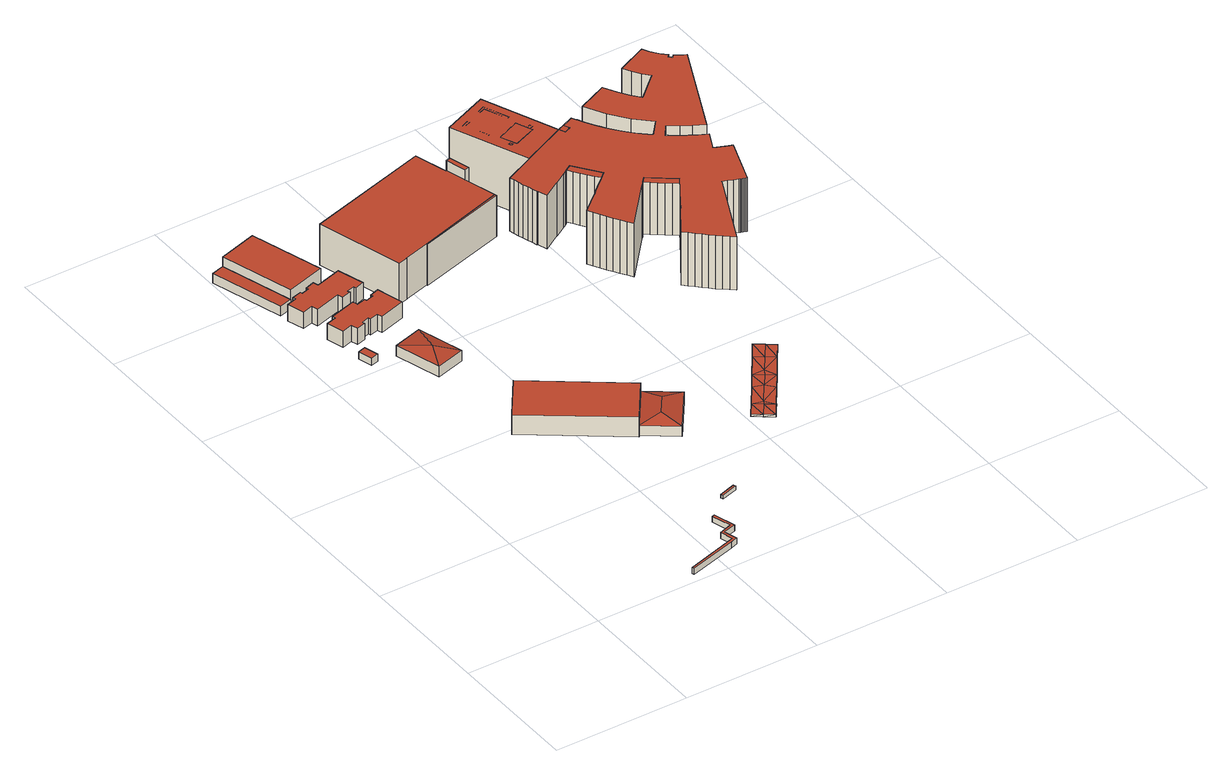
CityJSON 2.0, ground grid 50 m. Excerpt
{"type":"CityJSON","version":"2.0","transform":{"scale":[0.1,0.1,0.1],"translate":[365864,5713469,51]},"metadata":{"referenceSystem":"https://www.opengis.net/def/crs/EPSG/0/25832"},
"CityObjects":{
"building1":{"type":"Building","attributes":{"Geometrietyp2DReferenz":"3000","Gemeindeschluessel":"05513000","function":"51009_1700","roofType":"9999","measuredHeight":2.25},"geometry":[{"type":"Solid","lod":"2","boundaries":[[[[0,1,2,3,4,5,6,7,8,9,10]],[[8,11,12,9]],[[7,13,11,8]],[[6,14,13,7]],[[5,15,14,6]],[[4,16,15,5]],[[3,17,16,4]],[[2,18,17,3]],[[1,19,18,2]],[[0,20,19,1]],[[10,21,20,0]],[[9,12,21,10]],[[11,13,14,15,16,17,18,19,20,21,12]]]],"semantics":{"surfaces":[{"type":"RoofSurface"},{"type":"WallSurface"},{"type":"GroundSurface"}],"values":[[0,1,1,1,1,1,1,1,1,1,1,1,2]]}}]},
"building2":{"type":"Building","attributes":{"Geometrietyp2DReferenz":"3000","Gemeindeschluessel":"05513000","function":"31001_2523","roofType":"1000","measuredHeight":2.76},"address":[{"country":"Germany","locality":"Gelsenkirchen","thoroughfareNumber":"11","thoroughfareName":"Ernst-Kuzorra-Weg"}],"geometry":[{"type":"Solid","lod":"2","boundaries":[[[[22,23,24,25]],[[26,27,23,22]],[[28,29,27,26]],[[30,31,29,28]],[[25,24,31,30]],[[28,26,22,25,30]],[[23,27,29,31,24]]]],"semantics":{"surfaces":[{"type":"WallSurface"},{"type":"RoofSurface"},{"type":"GroundSurface"}],"values":[[0,0,0,0,0,1,2]]}}]},
"building3":{"type":"Building","attributes":{"Geometrietyp2DReferenz":"3000","Gemeindeschluessel":"05513000","function":"31001_3211","roofType":"1000","measuredHeight":3.83},"address":[{"country":"Germany","locality":"Gelsenkirchen","thoroughfareNumber":"11","thoroughfareName":"Ernst-Kuzorra-Weg"}],"geometry":[{"type":"Solid","lod":"2","boundaries":[[[[32,33,34,35]],[[36,37,33,32]],[[38,39,37,36]],[[35,34,39,38]],[[36,32,35,38]],[[33,37,39,34]]]],"semantics":{"surfaces":[{"type":"WallSurface"},{"type":"RoofSurface"},{"type":"GroundSurface"}],"values":[[0,0,0,0,1,2]]}}]},
"building4":{"type":"Building","attributes":{"Geometrietyp2DReferenz":"3000","Gemeindeschluessel":"05513000","function":"51009_1700","roofType":"1000","measuredHeight":1.49},"geometry":[{"type":"Solid","lod":"2","boundaries":[[[[40,41,42,43]],[[44,45,41,40]],[[46,47,45,44]],[[43,42,47,46]],[[44,40,43,46]],[[41,45,47,42]]]],"semantics":{"surfaces":[{"type":"WallSurface"},{"type":"RoofSurface"},{"type":"GroundSurface"}],"values":[[0,0,0,0,1,2]]}}]},
"building5":{"type":"Building","attributes":{"Geometrietyp2DReferenz":"3000","Gemeindeschluessel":"05513000","function":"31001_3212","roofType":"1000","measuredHeight":6.28},"address":[{"country":"Germany","locality":"Gelsenkirchen","thoroughfareNumber":"11","thoroughfareName":"Ernst-Kuzorra-Weg"}],"geometry":[{"type":"Solid","lod":"2","boundaries":[[[[48,49,50,51]],[[52,53,49,48]],[[54,55,53,52]],[[56,57,55,54]],[[58,59,57,56]],[[60,61,59,58]],[[62,63,61,60]],[[64,65,63,62]],[[66,67,65,64]],[[68,69,67,66]],[[70,71,69,68]],[[72,73,71,70]],[[74,75,73,72]],[[76,77,75,74]],[[78,79,77,76]],[[80,81,79,78]],[[82,83,81,80]],[[84,85,83,82]],[[86,87,85,84]],[[88,89,87,86]],[[51,50,89,88]],[[86,84,82,80,78,76,74,72,70,68,66,64,62,60,58,56,54,52,48,51,88]],[[49,53,55,57,59,61,63,65,67,69,71,73,75,77,79,81,83,85,87,89,50]]]],"semantics":{"surfaces":[{"type":"WallSurface"},{"type":"RoofSurface"},{"type":"GroundSurface"}],"values":[[0,0,0,0,0,0,0,0,0,0,0,0,0,0,0,0,0,0,0,0,0,1,2]]}}]},
"building6":{"type":"Building","attributes":{"Geometrietyp2DReferenz":"3000","Gemeindeschluessel":"05513000","function":"31001_3212","roofType":"1000","measuredHeight":6.37},"address":[{"country":"Germany","locality":"Gelsenkirchen","thoroughfareNumber":"11","thoroughfareName":"Ernst-Kuzorra-Weg"}],"geometry":[{"type":"Solid","lod":"2","boundaries":[[[[90,91,92,93]],[[94,95,91,90]],[[96,97,95,94]],[[98,99,97,96]],[[100,101,99,98]],[[102,103,101,100]],[[104,105,103,102]],[[106,107,105,104]],[[108,109,107,106]],[[110,111,109,108]],[[112,113,111,110]],[[114,115,113,112]],[[116,117,115,114]],[[118,119,117,116]],[[120,121,119,118]],[[122,123,121,120]],[[124,125,123,122]],[[126,127,125,124]],[[128,129,127,126]],[[93,92,129,128]],[[126,124,122,120,118,116,114,112,110,108,106,104,102,100,98,96,94,90,93,128]],[[91,95,97,99,101,103,105,107,109,111,113,115,117,119,121,123,125,127,129,92]]]],"semantics":{"surfaces":[{"type":"WallSurface"},{"type":"RoofSurface"},{"type":"GroundSurface"}],"values":[[0,0,0,0,0,0,0,0,0,0,0,0,0,0,0,0,0,0,0,0,1,2]]}}]},
"building7":{"type":"Building","attributes":{"Geometrietyp2DReferenz":"3000","Gemeindeschluessel":"05513000","function":"31001_3212","roofType":"3500","measuredHeight":5.81},"address":[{"country":"Germany","locality":"Gelsenkirchen","thoroughfareNumber":"11","thoroughfareName":"Ernst-Kuzorra-Weg"}],"geometry":[{"type":"Solid","lod":"2","boundaries":[[[[130,131,132,133]],[[134,135,131,130]],[[136,137,135,134]],[[133,132,137,136]],[[133,138,130]],[[130,138,134]],[[134,138,136]],[[136,138,133]],[[131,135,137,132]]]],"semantics":{"surfaces":[{"type":"WallSurface"},{"type":"RoofSurface"},{"type":"GroundSurface"}],"values":[[0,0,0,0,1,1,1,1,2]]}}]},
"building8":{"type":"Building","attributes":{"Geometrietyp2DReferenz":"3000","Gemeindeschluessel":"05513000","function":"31001_3211","roofType":"1000","measuredHeight":7.5},"address":[{"country":"Germany","locality":"Gelsenkirchen","thoroughfareNumber":"11","thoroughfareName":"Ernst-Kuzorra-Weg"}],"geometry":[{"type":"Solid","lod":"2","boundaries":[[[[139,140,141,142]],[[143,33,140,139]],[[144,34,33,143]],[[142,141,34,144]],[[143,139,142,144]],[[140,33,34,141]]]],"semantics":{"surfaces":[{"type":"WallSurface"},{"type":"RoofSurface"},{"type":"GroundSurface"}],"values":[[0,0,0,0,1,2]]}}]},
"building9":{"type":"Building","attributes":{"Geometrietyp2DReferenz":"3000","Gemeindeschluessel":"05513000","function":"31001_2000","roofType":"1000","measuredHeight":7.88,"storeysAboveGround":2},"address":[{"country":"Germany","locality":"Gelsenkirchen","thoroughfareNumber":"11","thoroughfareName":"Ernst-Kuzorra-Weg"}],"geometry":[{"type":"Solid","lod":"2","boundaries":[[[[145,146,147,148]],[[149,150,146,145]],[[151,152,150,149]],[[148,147,152,151]],[[149,145,148,151]],[[146,150,152,147]]]],"semantics":{"surfaces":[{"type":"WallSurface"},{"type":"RoofSurface"},{"type":"GroundSurface"}],"values":[[0,0,0,0,1,2]]}}]},
"building10":{"type":"Building","attributes":{"Geometrietyp2DReferenz":"3000","Gemeindeschluessel":"05513000","function":"31001_2580","roofType":"3200","measuredHeight":5.72},"address":[{"country":"Germany","locality":"Gelsenkirchen","thoroughfareNumber":"11","thoroughfareName":"Ernst-Kuzorra-Weg"}],"geometry":[{"type":"Solid","lod":"2","boundaries":[[[[153,154,155,156]],[[157,158,154,153]],[[159,160,158,157]],[[156,155,160,159]],[[153,161,157]],[[159,162,156]],[[156,162,161,153]],[[157,161,162,159]],[[154,158,160,155]]]],"semantics":{"surfaces":[{"type":"WallSurface"},{"type":"RoofSurface"},{"type":"GroundSurface"}],"values":[[0,0,0,0,1,1,1,1,2]]}}]},
"building11":{"type":"Building","attributes":{"Gemeindeschluessel":"05513000","Geometrietyp2DReferenz":"3000","function":"31001_2461"},"address":[{"country":"Germany","locality":"Gelsenkirchen","thoroughfareNumber":"1","thoroughfareName":"Parkallee"}],"children":["building11-1","building11-2","building11-3"]},
"building11-1":{"type":"BuildingPart","attributes":{"roofType":"1000","measuredHeight":16.17,"storeysAboveGround":4},"parents":["building11"],"geometry":[{"type":"Solid","lod":"2","boundaries":[[[[163,164,165,166]],[[167,168,164,163]],[[169,170,168,167]],[[171,172,170,169]],[[173,174,172,171]],[[175,176,174,173]],[[177,178,176,175]],[[179,180,181,182]],[[182,177,175,173,171,169,167,163,166,179]],[[164,168,170,172,174,176,178,181,180,165]],[[177,182,181,178]],[[166,165,180,179]]]],"semantics":{"surfaces":[{"type":"WallSurface"},{"type":"RoofSurface"},{"type":"GroundSurface"},{"type":"ClosureSurface"}],"values":[[0,0,0,0,0,0,0,0,1,2,3,3]]}}]},
"building11-2":{"type":"BuildingPart","attributes":{"roofType":"1000","measuredHeight":16.17,"storeysAboveGround":4},"parents":["building11"],"geometry":[{"type":"Solid","lod":"2","boundaries":[[[[183,184,180,179]],[[185,186,184,183]],[[166,165,186,185]],[[183,179,166,185]],[[180,184,186,165]],[[179,180,165,166]]]],"semantics":{"surfaces":[{"type":"WallSurface"},{"type":"RoofSurface"},{"type":"GroundSurface"},{"type":"ClosureSurface"}],"values":[[0,0,0,1,2,3]]}}]},
"building11-3":{"type":"BuildingPart","attributes":{"roofType":"1000","measuredHeight":20.09,"storeysAboveGround":4},"parents":["building11"],"geometry":[{"type":"MultiSurface","lod":"2","boundaries":[[[187,188,178,189]],[[190,191,188,187]],[[192,181,191,190]],[[190,187,189,192]],[[188,191,181,178]],[[192,189,177,182]],[[178,181,182,177]]],"semantics":{"surfaces":[{"type":"WallSurface"},{"type":"RoofSurface"},{"type":"GroundSurface"},{"type":"ClosureSurface"}],"values":[0,0,0,1,2,0,3]}}]},
"building12":{"type":"Building","attributes":{"Geometrietyp2DReferenz":"2000","Gemeindeschluessel":"05513000","function":"53001_1800","roofType":"9999","measuredHeight":1},"geometry":[{"type":"Solid","lod":"2","boundaries":[[[[193,194,195]],[[194,196,195]],[[197,198,193]],[[198,194,193]],[[199,200,197]],[[200,198,197]],[[201,202,199]],[[202,200,199]],[[203,204,201]],[[204,202,201]],[[205,206,203]],[[206,204,203]],[[207,208,205]],[[208,206,205]],[[209,210,207]],[[210,208,207]],[[211,212,209]],[[212,210,209]],[[213,214,211]],[[214,212,211]],[[215,216,213]],[[216,214,213]],[[217,218,215]],[[218,216,215]],[[219,220,217]],[[220,218,217]],[[221,222,219]],[[222,220,219]],[[223,224,221]],[[224,222,221]],[[196,224,223]],[[195,196,223]],[[196,194,198]],[[196,198,225]],[[225,198,226]],[[226,198,200]],[[200,202,227]],[[227,202,228]],[[228,202,229]],[[229,202,204]],[[229,204,230]],[[230,204,206]],[[230,206,208]],[[230,208,212]],[[212,208,210]],[[222,224,225]],[[225,224,196]],[[222,225,220]],[[220,225,218]],[[218,225,226]],[[218,226,216]],[[216,226,227]],[[227,226,200]],[[216,227,214]],[[214,227,228]],[[214,228,229]],[[214,229,212]],[[212,229,230]],[[195,197,193]],[[195,231,197]],[[231,232,197]],[[232,199,197]],[[199,233,201]],[[233,234,201]],[[234,235,201]],[[235,203,201]],[[235,236,203]],[[236,205,203]],[[236,207,205]],[[236,211,207]],[[211,209,207]],[[221,231,223]],[[231,195,223]],[[221,219,231]],[[219,217,231]],[[217,232,231]],[[217,215,232]],[[215,233,232]],[[233,199,232]],[[215,213,233]],[[213,234,233]],[[213,235,234]],[[213,211,235]],[[211,236,235]]]],"semantics":{"surfaces":[{"type":"WallSurface"},{"type":"GroundSurface"},{"type":"RoofSurface"}],"values":[[0,0,0,0,0,0,0,0,0,0,0,0,0,0,0,0,0,0,0,0,0,0,0,0,0,0,0,0,0,0,0,0,1,1,1,1,1,1,1,1,1,1,1,1,1,1,1,1,1,1,1,1,1,1,1,1,1,1,2,2,2,2,2,2,2,2,2,2,2,2,2,2,2,2,2,2,2,2,2,2,2,2,2,2]]}}]},
"building13":{"type":"Building","attributes":{"Geometrietyp2DReferenz":"3000","Gemeindeschluessel":"05513000","function":"51009_1700","roofType":"1000","measuredHeight":23.27},"geometry":[{"type":"Solid","lod":"2","boundaries":[[[[237,238,239,240]],[[241,242,238,237]],[[243,244,242,241]],[[245,246,244,243]],[[247,248,246,245]],[[240,239,248,247]],[[245,243,241,237,240,247]],[[238,242,244,246,248,239]]]],"semantics":{"surfaces":[{"type":"WallSurface"},{"type":"RoofSurface"},{"type":"GroundSurface"}],"values":[[0,0,0,0,0,0,1,2]]}}]},
"building14":{"type":"Building","attributes":{"Geometrietyp2DReferenz":"3000","Gemeindeschluessel":"05513000","function":"51009_1700","roofType":"1000","measuredHeight":20.92},"geometry":[{"type":"Solid","lod":"2","boundaries":[[[[249,250,251,252]],[[253,254,250,249]],[[255,256,254,253]],[[252,251,256,255]],[[253,249,252,255]],[[250,254,256,251]]]],"semantics":{"surfaces":[{"type":"WallSurface"},{"type":"RoofSurface"},{"type":"GroundSurface"}],"values":[[0,0,0,0,1,2]]}}]},
"building15":{"type":"Building","attributes":{"Geometrietyp2DReferenz":"3000","Gemeindeschluessel":"05513000","function":"51009_1700","roofType":"1000","measuredHeight":23.08},"geometry":[{"type":"Solid","lod":"2","boundaries":[[[[257,258,259,260]],[[261,262,258,257]],[[263,264,262,261]],[[265,266,264,263]],[[267,268,266,265]],[[260,259,268,267]],[[265,263,261,257,260,267]],[[258,262,264,266,268,259]]]],"semantics":{"surfaces":[{"type":"WallSurface"},{"type":"RoofSurface"},{"type":"GroundSurface"}],"values":[[0,0,0,0,0,0,1,2]]}}]},
"building16":{"type":"Building","attributes":{"Geometrietyp2DReferenz":"3000","Gemeindeschluessel":"05513000","function":"51009_1700","roofType":"1000","measuredHeight":20.67},"geometry":[{"type":"Solid","lod":"2","boundaries":[[[[269,270,271,272]],[[273,274,270,269]],[[275,276,274,273]],[[272,271,276,275]],[[273,269,272,275]],[[270,274,276,271]]]],"semantics":{"surfaces":[{"type":"WallSurface"},{"type":"RoofSurface"},{"type":"GroundSurface"}],"values":[[0,0,0,0,1,2]]}}]},
"building17":{"type":"Building","attributes":{"name":"Rehabilitationszentrum","Gemeindeschluessel":"05513000","Geometrietyp2DReferenz":"3000","function":"31001_3050"},"address":[{"country":"Germany","locality":"Gelsenkirchen","thoroughfareNumber":"1","thoroughfareName":"Parkallee"}],"children":["building17-1","building17-2","building17-3","building17-4","building17-5","building17-6"]},
"building17-1":{"type":"BuildingPart","attributes":{"roofType":"1000","measuredHeight":21.02,"storeysAboveGround":5},"parents":["building17"],"geometry":[{"type":"MultiSurface","lod":"2","boundaries":[[[277,278,279,280]],[[281,282,278,277]],[[283,284,282,281]],[[285,286,284,283]],[[287,288,286,285]],[[289,290,288,287]],[[291,292,290,289]],[[293,294,292,291]],[[295,296,294,293]],[[297,298,296,295]],[[299,300,298,297]],[[301,302,300,299]],[[303,304,302,301]],[[305,306,304,303]],[[307,308,309,310]],[[311,312,308,307]],[[313,314,312,311]],[[315,316,314,313]],[[317,318,316,315]],[[319,320,318,317]],[[321,322,320,319]],[[323,324,322,321]],[[325,326,324,323]],[[327,328,326,325]],[[329,330,328,327]],[[331,332,330,329]],[[333,334,332,331]],[[335,336,334,333]],[[337,338,336,335]],[[339,340,338,337]],[[341,342,340,339]],[[343,344,345,346]],[[347,348,344,343]],[[349,350,348,347]],[[351,352,350,349]],[[353,354,352,351]],[[355,356,354,353]],[[357,358,356,355]],[[359,360,358,357]],[[361,362,360,359]],[[363,364,362,361]],[[365,366,364,363]],[[367,368,366,365]],[[369,370,368,367]],[[371,372,370,369]],[[373,374,375,376]],[[377,378,379,380]],[[381,382,378,377]],[[383,384,382,381]],[[385,386,384,383]],[[387,388,386,385]],[[389,390,388,387]],[[391,392,390,389]],[[393,394,392,391]],[[395,396,394,393]],[[397,398,396,395]],[[399,400,398,397]],[[401,402,400,399]],[[403,404,402,401]],[[405,406,404,403]],[[407,408,406,405]],[[409,410,408,407]],[[411,412,410,409]],[[413,414,412,411]],[[415,416,414,413]],[[417,418,416,415]],[[419,420,418,417]],[[421,422,420,419]],[[423,424,422,421]],[[425,426,424,423]],[[427,428,426,425]],[[429,430,428,427]],[[431,432,430,429]],[[433,434,432,431]],[[435,436,434,433]],[[437,438,436,435]],[[439,440,438,437]],[[441,442,440,439]],[[443,444,442,441]],[[445,446,444,443]],[[447,448,446,445]],[[449,450,448,447]],[[451,452,450,449]],[[453,454,452,451]],[[455,456,454,453]],[[457,458,456,455]],[[459,460,458,457]],[[461,462,460,459]],[[463,464,462,461]],[[465,466,464,463]],[[467,468,466,465]],[[469,470,468,467]],[[471,472,470,469]],[[473,474,472,471]],[[475,476,474,473]],[[477,478,476,475]],[[479,480,478,477]],[[481,482,480,479]],[[483,484,482,481]],[[485,486,484,483]],[[487,488,486,485]],[[489,490,488,487]],[[491,492,490,489]],[[493,494,492,491]],[[495,496,494,493]],[[497,498,496,495]],[[499,500,498,497]],[[501,502,500,499]],[[503,504,502,501]],[[505,506,504,503]],[[507,508,506,505]],[[509,510,508,507]],[[511,512,510,509]],[[513,514,512,511]],[[515,516,514,513]],[[517,518,516,515]],[[280,279,518,517]],[[515,513,511,509,507,505,503,501,499,497,495,493,491,489,487,485,483,481,479,477,475,473,471,469,467,465,463,461,459,457,455,453,451,449,447,445,443,441,439,437,435,433,431,429,427,425,423,421,419,417,415,413,411,409,407,405,403,401,399,397,395,393,391,389,387,385,383,381,377,380,519,520,521,522,523,373,376,524,525,371,369,367,365,363,361,359,357,355,353,351,349,347,343,346,526,527,341,339,337,335,333,331,329,327,325,323,321,319,317,315,313,311,307,310,528,529,305,303,301,299,297,295,293,291,289,287,285,283,281,277,280,517]],[[278,282,284,286,288,290,292,294,296,298,300,302,304,306,530,531,309,308,312,314,316,318,320,322,324,326,328,330,332,334,336,338,340,342,532,533,345,344,348,350,352,354,356,358,360,362,364,366,368,370,372,534,535,375,374,536,537,538,539,540,379,378,382,384,386,388,390,392,394,396,398,400,402,404,406,408,410,412,414,416,418,420,422,424,426,428,430,432,434,436,438,440,442,444,446,448,450,452,454,456,458,460,462,464,466,468,470,472,474,476,478,480,482,484,486,488,490,492,494,496,498,500,502,504,506,508,510,512,514,516,518,279]],[[541,542,530,306]],[[542,541,305,529]],[[542,543,531,530]],[[543,542,529,528]],[[543,544,309,531]],[[544,543,528,310]],[[545,546,532,342]],[[546,545,341,527]],[[546,547,533,532]],[[547,546,527,526]],[[547,548,345,533]],[[548,547,526,346]],[[371,525,534,372]],[[525,524,535,534]],[[524,376,375,535]],[[549,550,536,374]],[[550,549,373,523]],[[550,551,537,536]],[[551,550,523,522]],[[551,552,538,537]],[[552,551,522,521]],[[552,553,539,538]],[[553,552,521,520]],[[553,554,540,539]],[[554,553,520,519]],[[554,555,379,540]],[[555,554,519,380]]],"semantics":{"surfaces":[{"type":"WallSurface"},{"type":"RoofSurface"},{"type":"GroundSurface"},{"type":"ClosureSurface"}],"values":[0,0,0,0,0,0,0,0,0,0,0,0,0,0,0,0,0,0,0,0,0,0,0,0,0,0,0,0,0,0,0,0,0,0,0,0,0,0,0,0,0,0,0,0,0,0,0,0,0,0,0,0,0,0,0,0,0,0,0,0,0,0,0,0,0,0,0,0,0,0,0,0,0,0,0,0,0,0,0,0,0,0,0,0,0,0,0,0,0,0,0,0,0,0,0,0,0,0,0,0,0,0,0,0,0,0,0,0,0,0,0,0,0,0,0,0,0,1,2,0,3,0,3,0,3,0,3,0,3,0,3,3,3,3,0,3,0,3,0,3,0,3,0,3,0,3]}}]},
"building17-2":{"type":"BuildingPart","attributes":{"roofType":"1000","measuredHeight":20.36,"storeysAboveGround":5},"address":[{"country":"Germany","locality":"Gelsenkirchen","thoroughfareNumber":"1","thoroughfareName":"Parkallee"}],"parents":["building17"],"geometry":[{"type":"Solid","lod":"2","boundaries":[[[[380,555,556,557]],[[557,556,549,373]],[[523,522,521,520,519,380,557,373]],[[555,554,553,552,551,550,549,556]],[[519,554,555,380]],[[520,553,554,519]],[[521,552,553,520]],[[522,551,552,521]],[[523,550,551,522]],[[373,549,550,523]]]],"semantics":{"surfaces":[{"type":"WallSurface"},{"type":"RoofSurface"},{"type":"GroundSurface"},{"type":"ClosureSurface"}],"values":[[0,0,1,2,3,3,3,3,3,3]]}}]},
"building17-3":{"type":"BuildingPart","attributes":{"roofType":"1000","measuredHeight":23.44,"storeysAboveGround":5},"address":[{"country":"Germany","locality":"Gelsenkirchen","thoroughfareNumber":"1","thoroughfareName":"Parkallee"}],"parents":["building17"],"geometry":[{"type":"MultiSurface","lod":"2","boundaries":[[[558,559,560,561]],[[562,563,564,565]],[[561,560,563,562]],[[565,566,567,568,569,570,571,572,573,568,567,558,561,562]],[[559,574,575,576,577,578,579,580,575,574,581,564,563,560]],[[375,535,574,559]],[[558,567,524,376]],[[535,375,376,524]],[[582,583,576,575]],[[568,573,583,582]],[[583,584,577,576]],[[573,572,584,583]],[[584,585,578,577]],[[572,571,585,584]],[[585,586,579,578]],[[571,570,586,585]],[[586,587,580,579]],[[570,569,587,586]],[[587,582,575,580]],[[569,568,582,587]],[[535,534,581,574]],[[567,566,525,524]],[[534,535,524,525]],[[534,372,564,581]],[[566,565,371,525]],[[372,534,525,371]]],"semantics":{"surfaces":[{"type":"WallSurface"},{"type":"RoofSurface"},{"type":"GroundSurface"},{"type":"ClosureSurface"}],"values":[0,0,0,1,2,0,0,3,0,3,0,3,0,3,0,3,0,3,0,3,0,0,3,0,0,3]}}]},
"building17-4":{"type":"BuildingPart","attributes":{"roofType":"1000","measuredHeight":20.34,"storeysAboveGround":5},"address":[{"country":"Germany","locality":"Gelsenkirchen","thoroughfareNumber":"1","thoroughfareName":"Parkallee"}],"parents":["building17"],"geometry":[{"type":"Solid","lod":"2","boundaries":[[[[588,589,590,591]],[[592,593,589,588]],[[594,595,593,592]],[[346,548,595,594]],[[591,590,545,341]],[[527,526,346,594,592,588,591,341]],[[589,593,595,548,547,546,545,590]],[[526,547,548,346]],[[527,546,547,526]],[[341,545,546,527]]]],"semantics":{"surfaces":[{"type":"WallSurface"},{"type":"RoofSurface"},{"type":"GroundSurface"},{"type":"ClosureSurface"}],"values":[[0,0,0,0,0,1,2,3,3,3]]}}]},
"building17-5":{"type":"BuildingPart","attributes":{"roofType":"1000","measuredHeight":20.35,"storeysAboveGround":5},"address":[{"country":"Germany","locality":"Gelsenkirchen","thoroughfareNumber":"1","thoroughfareName":"Parkallee"}],"parents":["building17"],"geometry":[{"type":"Solid","lod":"2","boundaries":[[[[596,597,598,599]],[[600,601,597,596]],[[602,603,601,600]],[[310,544,603,602]],[[599,598,541,305]],[[529,528,310,602,600,596,599,305]],[[597,601,603,544,543,542,541,598]],[[528,543,544,310]],[[529,542,543,528]],[[305,541,542,529]]]],"semantics":{"surfaces":[{"type":"WallSurface"},{"type":"RoofSurface"},{"type":"GroundSurface"},{"type":"ClosureSurface"}],"values":[[0,0,0,0,0,1,2,3,3,3]]}}]},
"building17-6":{"type":"BuildingPart","attributes":{"roofType":"1000","measuredHeight":22.71,"storeysAboveGround":5},"address":[{"country":"Germany","locality":"Gelsenkirchen","thoroughfareNumber":"1","thoroughfareName":"Parkallee"}],"parents":["building17"],"geometry":[{"type":"Solid","lod":"2","boundaries":[[[[569,568,573,572,571,570]],[[584,583,582,587,586,585]],[[584,585,571,572]],[[583,584,572,573]],[[582,583,573,568]],[[587,582,568,569]],[[586,587,569,570]],[[585,586,570,571]]]],"semantics":{"surfaces":[{"type":"RoofSurface"},{"type":"GroundSurface"},{"type":"ClosureSurface"}],"values":[[0,1,2,2,2,2,2,2]]}}]}
},
"vertices":[
[375,6,50],[553,58,50],[578,66,50],[565,114,50],[612,128,50],[589,208,50],[580,206,50],[600,135,50],[553,120,50],[566,73,50],[372,15,50],[553,120,27],[566,73,27],[600,135,27],[580,206,27],[589,208,27],[612,128,27],[565,114,27],[578,66,27],[553,58,27],[375,6,27],[372,15,27],
[188,1593,33],[188,1593,5],[175,1589,5],[175,1589,33],[203,1540,33],[203,1540,5],[175,1532,33],[175,1532,5],[160,1585,33],[160,1585,5],
[133,1929,41],[133,1929,3],[54,2197,3],[54,2197,41],[86,1915,41],[86,1915,3],[6,2183,41],[6,2183,3],
[716,273,72],[716,273,57],[713,283,57],[713,283,72],[654,255,72],[654,255,57],[651,264,72],[651,264,57],
[168,1745,71],[168,1745,8],[172,1734,8],[172,1734,71],[266,1774,71],[266,1774,8],[272,1755,71],[272,1755,8],[305,1764,71],[305,1764,8],[307,1756,71],[307,1756,8],[335,1764,71],[335,1764,8],[333,1772,71],[333,1772,8],[368,1783,71],[368,1783,8],[381,1736,71],[381,1736,8],[396,1685,71],[396,1685,8],[299,1656,71],[299,1656,8],[293,1675,71],[293,1675,8],[261,1666,71],[261,1666,8],[258,1674,71],[258,1674,8],[230,1666,71],[230,1666,8],[232,1657,71],[232,1657,8],[198,1647,71],[198,1647,8],[190,1671,71],[190,1671,8],[152,1660,71],[152,1660,8],[134,1723,71],[134,1723,8],
[122,1900,71],[122,1900,7],[125,1889,7],[125,1889,71],[157,1910,71],[157,1910,7],[160,1902,71],[160,1902,7],[188,1910,71],[188,1910,7],[185,1918,71],[185,1918,7],[220,1929,71],[220,1929,7],[226,1910,71],[226,1910,7],[321,1938,71],[321,1938,7],[351,1840,71],[351,1840,7],[316,1829,71],[316,1829,7],[313,1838,71],[313,1838,7],[285,1830,71],[285,1830,7],[288,1821,71],[288,1821,7],[253,1811,71],[253,1811,7],[247,1830,71],[247,1830,7],[151,1802,71],[151,1802,7],[144,1826,71],[144,1826,7],[106,1815,71],[106,1815,7],[87,1878,71],[87,1878,7],
[314,1356,50],[314,1356,9],[422,1387,9],[422,1387,50],[265,1527,50],[265,1527,9],[373,1558,50],[373,1558,9],[348,1442,67],
[277,1971,78],[277,1971,3],[197,2239,3],[197,2239,78],[133,1929,78],[54,2197,78],
[759,873,96],[759,873,18],[432,1112,18],[432,1112,96],[651,724,96],[651,724,18],[323,962,96],[323,962,18],
[762,643,63],[762,643,24],[871,792,24],[871,792,63],[651,724,63],[651,724,24],[759,873,63],[759,873,24],[736,724,81],[786,792,81],
[463,1762,168],[463,1762,6],[560,1789,6],[560,1789,168],[464,1761,168],[464,1761,6],[429,1751,168],[429,1751,6],[339,2068,168],[339,2068,6],[796,2199,168],[796,2199,6],[831,2078,168],[831,2078,6],[833,2079,168],[833,2079,6],[888,1887,168],[888,1887,6],[855,2004,6],[855,2004,168],
[890,1880,168],[890,1880,6],[561,1786,168],[561,1786,6],
[850,2084,207],[850,2084,6],[833,2079,207],[872,2009,207],[872,2009,6],[855,2004,207],
[966,557,79],[966,557,69],[998,534,79],[998,534,69],[999,603,78],[999,603,68],[1051,676,78],[1051,676,68],[1088,730,77],[1088,730,67],[1144,810,77],[1144,810,67],[1184,868,76],[1184,868,66],[1217,845,76],[1217,845,66],[1249,822,76],[1249,822,66],[1209,764,77],[1209,764,67],[1154,685,77],[1154,685,67],[1117,631,78],[1117,631,68],[1065,558,78],[1065,558,68],[1065,557,78],[1065,557,68],[1064,556,78],[1064,556,68],[1031,510,79],[1031,510,69],[1032,580,68],[1039,591,68],[1091,664,68],[1121,707,67],[1136,730,67],[1176,787,67],[1032,580,78],[1039,591,78],[1091,664,78],[1121,707,77],[1136,730,77],[1176,787,77],
[946,2127,285],[946,2127,53],[918,2115,53],[918,2115,285],[949,2119,285],[949,2119,53],[929,2111,285],[929,2111,53],[963,2028,285],[963,2028,53],[956,2025,285],[956,2025,53],
[994,1956,285],[994,1956,76],[986,1953,76],[986,1953,285],[998,1945,285],[998,1945,76],[991,1942,285],[991,1942,76],
[1007,2144,285],[1007,2144,55],[1027,2152,55],[1027,2152,285],[1004,2151,285],[1004,2151,55],[1032,2163,285],[1032,2163,55],[1069,2072,285],[1069,2072,55],[1062,2069,285],[1062,2069,55],
[1099,2000,285],[1099,2000,79],[1092,1997,79],[1092,1997,285],[1104,1989,285],[1104,1989,79],[1096,1986,285],[1096,1986,79],
[1272,1165,285],[1272,1165,75],[1289,1150,75],[1289,1150,285],[1255,1179,285],[1255,1179,75],[1239,1194,285],[1239,1194,75],[1223,1209,285],[1223,1209,75],[1207,1225,285],[1207,1225,75],[1191,1241,285],[1191,1241,75],[1176,1257,285],[1176,1257,75],[1246,1364,285],[1246,1364,75],[1248,1363,285],[1248,1363,75],[1254,1372,285],[1254,1372,75],[1253,1373,285],[1253,1373,75],[1306,1455,285],[1306,1455,75],[1314,1467,285],[1314,1467,75],[1318,1474,285],[1318,1474,75],[1219,1539,285],[1219,1539,75],[1224,1545,75],[1224,1545,285],[1209,1528,285],[1209,1528,75],[1077,1378,285],[1077,1378,75],[1064,1398,285],[1064,1398,75],[1051,1418,285],[1051,1418,75],[1038,1438,285],[1038,1438,75],[1026,1458,285],[1026,1458,75],[1014,1478,285],[1014,1478,75],[1002,1499,285],[1002,1499,75],[991,1520,285],[991,1520,75],[1059,1578,285],[1059,1578,75],[1060,1577,285],[1060,1577,75],[1069,1585,285],[1069,1585,75],[1068,1586,285],[1068,1586,75],[1113,1625,285],[1113,1625,75],[1124,1634,285],[1124,1634,75],[1130,1639,285],[1130,1639,75],[1053,1730,285],[1053,1730,75],[1059,1735,75],[1059,1735,285],[1041,1723,285],[1041,1723,75],[997,1695,285],[997,1695,75],[996,1696,285],[996,1696,75],[933,1656,285],[933,1656,75],[921,1692,285],[921,1692,75],[919,1692,285],[919,1692,75],[913,1710,285],[913,1710,75],[908,1728,285],[908,1728,75],[903,1747,285],[903,1747,75],[898,1765,285],[898,1765,75],[893,1784,285],[893,1784,75],[888,1802,285],[888,1802,75],[996,1852,285],[996,1852,75],[1162,1928,285],[1162,1928,75],[1161,1927,75],[1161,1927,285],[1230,1957,285],[1230,1957,75],[1189,1939,75],[1189,1939,285],[1239,1938,285],[1239,1938,75],[1240,1939,285],[1240,1939,75],[1249,1920,285],[1249,1920,75],[1260,1901,285],[1260,1901,75],[1270,1883,285],[1270,1883,75],[1282,1865,285],[1282,1865,75],[1291,1851,285],[1291,1851,75],[1302,1837,285],[1302,1837,75],[1312,1824,285],[1312,1824,75],[1323,1810,285],[1323,1810,75],[1337,1794,285],[1337,1794,75],[1351,1779,285],[1351,1779,75],[1366,1764,285],[1366,1764,75],[1381,1750,285],[1381,1750,75],[1395,1737,285],[1395,1737,75],[1440,1791,285],[1440,1791,75],[1384,1846,285],[1384,1846,75],[1335,1911,285],[1335,1911,75],[1293,1988,285],[1293,1988,75],[1403,2038,285],[1403,2038,75],[1429,1990,285],[1429,1990,75],[1451,1956,285],[1451,1956,75],[1480,1921,285],[1480,1921,75],[1568,2001,285],[1568,2001,75],[1547,2027,285],[1547,2027,75],[1528,2056,285],[1528,2056,75],[1512,2087,285],[1512,2087,75],[1622,2137,285],[1622,2137,75],[1635,2112,285],[1635,2112,75],[1654,2087,285],[1654,2087,75],[1676,2064,285],[1676,2064,75],[1668,2054,285],[1668,2054,75],[1679,2045,285],[1679,2045,75],[1687,2055,285],[1687,2055,75],[1706,2042,285],[1706,2042,75],[1725,2032,285],[1725,2032,75],[1565,1687,285],[1565,1687,75],[1525,1707,285],[1525,1707,75],[1491,1728,285],[1491,1728,75],[1454,1754,285],[1454,1754,75],[1424,1714,285],[1424,1714,75],[1431,1709,285],[1431,1709,75],[1449,1696,285],[1449,1696,75],[1467,1684,285],[1467,1684,75],[1486,1672,285],[1486,1672,75],[1505,1661,285],[1505,1661,75],[1524,1651,285],[1524,1651,75],[1544,1641,285],[1544,1641,75],[1512,1574,285],[1512,1574,75],[1524,1568,285],[1524,1568,75],[1536,1563,285],[1536,1563,75],[1548,1558,285],[1548,1558,75],[1552,1556,285],[1552,1556,75],[1556,1555,285],[1556,1555,75],[1560,1553,285],[1560,1553,75],[1565,1551,285],[1565,1551,75],[1569,1550,285],[1569,1550,75],[1573,1548,285],[1573,1548,75],[1511,1377,285],[1511,1377,75],[1507,1379,285],[1507,1379,75],[1503,1380,285],[1503,1380,75],[1498,1382,285],[1498,1382,75],[1494,1383,285],[1494,1383,75],[1490,1385,285],[1490,1385,75],[1486,1387,285],[1486,1387,75],[1469,1393,285],[1469,1393,75],[1451,1401,285],[1451,1401,75],[1434,1408,285],[1434,1408,75],[1306,1136,285],[1306,1136,75],[1188,1938,285],[1197,1919,285],[1194,1918,285],[1195,1915,285],[1172,1905,285],[1119,1908,285],[1088,1894,285],[1082,1749,285],[1150,1657,285],[1241,1565,285],[1332,1495,285],[1332,1495,75],[1241,1565,75],[1150,1657,75],[1082,1749,75],[1088,1894,75],[1119,1908,75],[1172,1905,75],[1195,1915,75],[1194,1918,75],[1197,1919,75],[1188,1938,75],[1318,1474,81],[1332,1495,81],[1241,1565,81],[1224,1545,81],[1130,1639,81],[1150,1657,81],[1082,1749,81],[1059,1735,81],[1162,1928,81],[1172,1905,81],[1195,1915,81],[1194,1918,81],[1197,1919,81],[1188,1938,81],[1189,1939,81],
[1188,1940,81],[1188,1940,285],
[1161,1927,286],[1161,1927,51],[1048,2201,51],[1048,2201,286],[880,2132,286],[880,2132,51],[996,1852,51],[996,1852,286],[1088,1894,286],[1119,1908,286],[1092,1973,286],[1060,1960,286],[1009,1939,286],[984,1998,286],[1068,2034,286],[1093,1974,286],[1119,1908,51],[1092,1973,51],[1093,1974,51],[1068,2034,51],[984,1998,51],[1009,1939,51],[1060,1960,51],[1088,1894,51],[1092,1973,59],[1093,1974,59],[1068,2034,59],[984,1998,59],[1009,1939,59],[1060,1960,59],
[1100,1676,285],[1100,1676,81],[1115,1658,81],[1115,1658,285],[1086,1695,285],[1086,1695,81],[1073,1715,285],[1073,1715,81],
[1279,1501,285],[1279,1501,81],[1298,1487,81],[1298,1487,285],[1261,1515,285],[1261,1515,81],[1242,1530,285],[1242,1530,81]
]}
